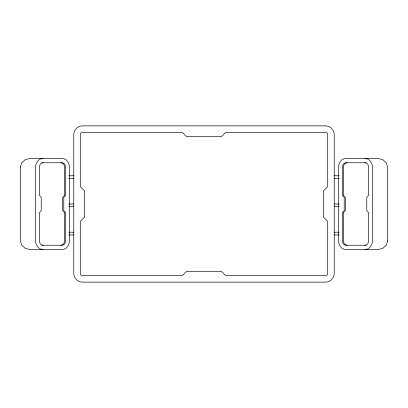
<?xml version="1.0" encoding="UTF-8"?>
<svg xmlns="http://www.w3.org/2000/svg" width="408" height="408" viewBox="0 0 408 408"><rect width="100%" height="100%" fill="white"/><g stroke="black" fill="none" stroke-linecap="round" stroke-linejoin="round"><path stroke-width="0.61" d="M42.029 162.761L61.909 162.761A4.34 3.759 -90 0 1 65.668 167.101L65.668 195.32L63.791 197.487L63.791 210.513L65.668 212.68L65.668 240.899A4.34 3.759 -90 0 1 61.909 245.239L42.029 245.239M365.971 162.761L346.091 162.761A4.34 3.759 90 0 0 342.332 167.101L342.332 195.32L344.209 197.487L344.209 210.513L342.332 212.68L342.332 240.899A4.34 3.759 90 0 0 346.091 245.239L365.971 245.239M68.891 175.782L73.772 175.782M334.228 175.782L339.109 175.782M68.891 178.495L73.772 178.495M334.228 178.495L339.109 178.495M68.891 204L73.772 204M334.228 204L339.109 204M68.891 206.713L73.772 206.713M334.228 206.713L339.109 206.713M68.891 232.218L73.772 232.218M334.228 232.218L339.109 232.218M68.891 234.931L73.772 234.931M334.228 234.931L339.109 234.931M364.885 162.761A4.34 3.759 90 0 1 368.648 167.101L368.648 195.32L366.767 197.487L366.767 210.513L368.648 212.68L368.648 240.899A4.34 3.759 90 0 1 364.885 245.239M347.177 245.239A4.34 3.759 90 0 1 343.414 240.899L343.414 212.68L345.296 210.513L345.296 197.487L343.414 195.32L343.414 167.101A4.34 3.759 90 0 1 347.177 162.761M364.885 249.579A8.68 7.517 90 0 0 372.407 240.899L372.407 167.101A8.68 7.517 90 0 0 364.885 158.421M43.115 249.579A8.68 7.517 -90 0 1 35.593 240.899L35.593 167.101A8.68 7.517 -90 0 1 43.115 158.421M43.115 245.239A4.34 3.759 -90 0 1 39.352 240.899L39.352 212.68L41.233 210.513L41.233 197.487L39.352 195.32L39.352 167.101A4.34 3.759 -90 0 1 43.115 162.761M60.823 162.761A4.34 3.759 -90 0 1 64.586 167.101L64.586 195.32L62.705 197.487L62.705 210.513L64.586 212.68L64.586 240.899A4.34 3.759 -90 0 1 60.823 245.239M20.4 167.101L20.4 240.899L21.741 245.239L25.413 248.416L30.427 249.579L61.909 249.579A8.68 7.517 -90 0 0 69.431 240.899L69.431 167.101A8.68 7.517 -90 0 0 61.909 158.421L30.427 158.421L25.413 159.584L21.741 162.761L20.4 167.101M387.6 240.899L386.259 245.239L382.587 248.416L377.573 249.579L346.091 249.579A8.68 7.517 90 0 1 338.569 240.899L338.569 167.101A8.68 7.517 90 0 1 346.091 158.421L377.573 158.421L382.587 159.584L386.259 162.761L387.6 167.101L387.6 240.899M84.624 217.025L80.279 221.365L80.279 273.457A2.173 2.173 0 0 0 82.452 275.624L182.294 275.624L186.635 271.284L221.365 271.284L225.706 275.624L325.548 275.624A2.173 2.173 0 0 0 327.721 273.457L327.721 221.365L323.376 217.025L323.376 190.975L327.721 186.635L327.721 134.543A2.173 2.173 0 0 0 325.548 132.376L225.706 132.376L221.365 136.716L186.635 136.716L182.294 132.376L82.452 132.376A2.173 2.173 0 0 0 80.279 134.543L80.279 186.635L84.624 190.975L84.624 217.025M325.548 125.863L82.452 125.863A8.68 8.68 0 0 0 73.772 134.543L73.772 273.457A8.68 8.68 0 0 0 82.452 282.137L325.548 282.137A8.68 8.68 0 0 0 334.228 273.457L334.228 134.543A8.68 8.68 0 0 0 325.548 125.863"/></g></svg>
